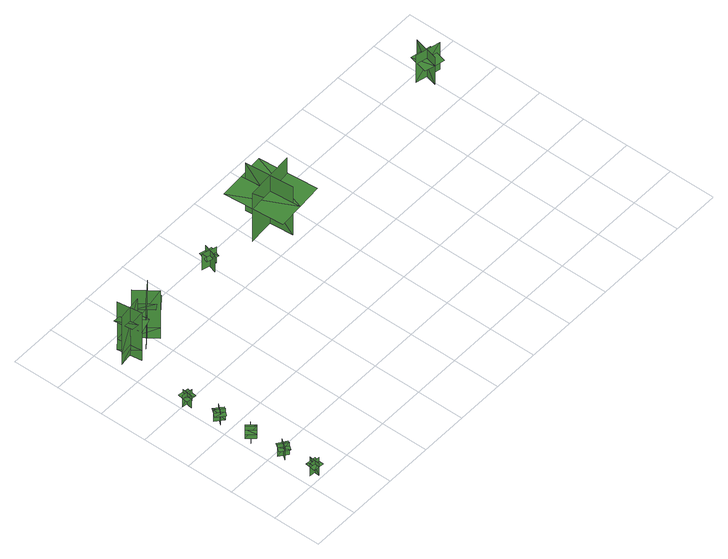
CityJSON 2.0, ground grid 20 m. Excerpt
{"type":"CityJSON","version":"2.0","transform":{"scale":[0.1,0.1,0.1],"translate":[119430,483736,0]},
"CityObjects":{
"tree1":{"type":"SolitaryVegetationObject","geometry":[{"type":"MultiSurface","lod":"1","boundaries":[[[0,1,2]],[[0,2,3]],[[4,5,6]],[[4,6,7]],[[8,9,10]],[[8,10,11]],[[8,11,12]],[[8,12,13]]]}]},
"tree2":{"type":"SolitaryVegetationObject","geometry":[{"type":"MultiSurface","lod":"1","boundaries":[[[14,15,16]],[[14,16,17]],[[18,19,20]],[[18,20,21]],[[22,23,24]],[[22,24,25]],[[22,25,26]],[[22,26,27]]]}]},
"tree3":{"type":"SolitaryVegetationObject","geometry":[{"type":"MultiSurface","lod":"1","boundaries":[[[28,29,30]],[[28,30,31]],[[32,33,34]],[[32,34,35]],[[36,37,38]],[[36,38,39]],[[36,39,40]],[[36,40,41]]]}]},
"tree4":{"type":"SolitaryVegetationObject","geometry":[{"type":"MultiSurface","lod":"1","boundaries":[[[42,43,44]],[[42,44,45]],[[46,47,48]],[[46,48,49]],[[50,51,52]],[[50,52,53]],[[50,53,54]],[[50,54,55]]]}]},
"tree5":{"type":"SolitaryVegetationObject","geometry":[{"type":"MultiSurface","lod":"1","boundaries":[[[56,57,58]],[[56,58,59]],[[60,61,62]],[[60,62,63]],[[64,65,66]],[[64,66,67]],[[64,67,68]],[[64,68,69]]]}]},
"tree6":{"type":"SolitaryVegetationObject","geometry":[{"type":"MultiSurface","lod":"1","boundaries":[[[70,71,72]],[[70,72,73]],[[74,75,76]],[[74,76,77]],[[78,79,75]],[[78,75,74]],[[80,81,71]],[[80,71,70]],[[82,83,84]],[[82,84,85]],[[86,87,88]],[[86,88,89]]]}]},
"tree7":{"type":"SolitaryVegetationObject","geometry":[{"type":"MultiSurface","lod":"1","boundaries":[[[90,91,92]],[[90,92,93]],[[94,95,96]],[[94,96,97]],[[98,99,95]],[[98,95,94]],[[100,101,91]],[[100,91,90]],[[102,103,104]],[[102,104,105]],[[106,107,108]],[[106,108,109]]]}]},
"tree8":{"type":"SolitaryVegetationObject","geometry":[{"type":"MultiSurface","lod":"1","boundaries":[[[110,111,112]],[[110,112,113]],[[114,115,116]],[[114,116,117]],[[118,119,120]],[[118,120,121]],[[118,121,122]],[[118,122,123]]]}]},
"tree9":{"type":"SolitaryVegetationObject","geometry":[{"type":"MultiSurface","lod":"1","boundaries":[[[124,125,126]],[[124,126,127]],[[128,129,130]],[[128,130,131]],[[132,133,134]],[[132,134,135]],[[132,135,136]],[[132,136,137]]]}]},
"tree10":{"type":"SolitaryVegetationObject","geometry":[{"type":"MultiSurface","lod":"1","boundaries":[[[138,139,140]],[[138,140,141]],[[142,143,144]],[[142,144,145]],[[146,147,148]],[[146,148,149]],[[146,149,150]],[[146,150,151]]]}]}
},
"vertices":[
[58,12,9],[63,56,9],[63,56,71],[58,12,71],[81,30,9],[37,35,9],[37,35,71],[81,30,71],[81,30,54],[84,52,54],[40,57,54],[37,35,54],[35,13,54],[79,8,54],
[66,189,9],[39,153,9],[39,153,71],[66,189,71],[37,185,9],[72,158,9],[72,158,71],[37,185,71],[37,185,54],[23,167,54],[58,140,54],[72,158,54],[85,176,54],[50,202,54],
[59,327,9],[25,298,9],[25,298,71],[59,327,71],[30,330,9],[58,296,9],[58,296,71],[30,330,71],[30,330,54],[13,315,54],[41,282,54],[58,296,54],[75,310,54],[47,344,54],
[25,437,10],[54,471,10],[54,471,71],[25,437,71],[54,439,10],[21,468,10],[21,468,71],[54,439,71],[54,439,54],[69,456,54],[35,485,54],[21,468,54],[6,451,54],[40,422,54],
[30,614,10],[23,571,10],[23,571,71],[30,614,71],[6,597,10],[50,590,10],[50,590,71],[6,597,71],[6,597,54],[3,575,54],[46,568,54],[50,590,54],[53,612,54],[10,619,54],
[77,957,60],[91,854,60],[89,854,255],[75,957,255],[29,895,61],[132,909,61],[132,910,255],[29,895,255],[29,895,9],[132,910,9],[75,957,9],[89,854,9],[76,957,155],[90,854,155],[142,862,174],[128,964,174],[88,868,186],[77,945,186],[38,939,197],[49,863,197],
[153,953,63],[215,871,63],[213,870,258],[151,952,258],[141,876,63],[224,938,63],[223,939,258],[141,877,258],[141,877,12],[223,939,12],[151,952,12],[213,870,12],[152,953,158],[214,870,158],[256,902,177],[194,985,177],[205,881,189],[158,943,189],[127,919,199],[174,858,199],
[622,952,13],[563,969,13],[563,969,95],[622,952,95],[603,987,13],[603,987,95],[586,927,95],[586,927,13],[603,987,69],[578,994,69],[564,946,69],[589,939,69],[614,932,69],[628,980,69],
[1003,942,5],[1003,942,253],[790,925,253],[790,925,5],[907,834,5],[907,834,253],[891,1039,253],[891,1039,5],[910,802,172],[1016,811,172],[996,1066,172],[889,1058,172],[783,1049,172],[803,794,172],
[1759,972,6],[1861,948,6],[1861,948,146],[1759,972,146],[1794,915,6],[1794,915,146],[1819,1017,146],[1819,1017,6],[1794,915,102],[1836,905,102],[1856,986,102],[1814,997,102],[1771,1007,102],[1752,926,102]
]}
